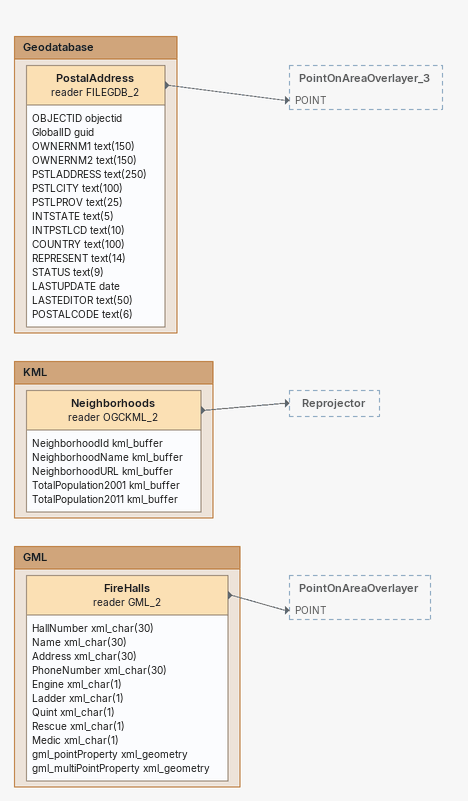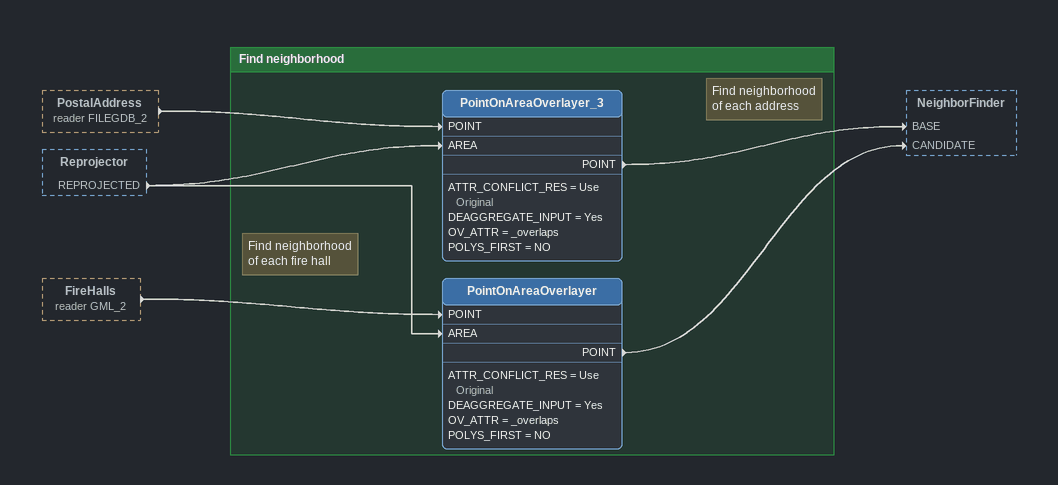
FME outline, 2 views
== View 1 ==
Bookmark: Geodatabase
PostalAddress (reader FILEGDB_2)
    attributes: OBJECTID objectid, GlobalID guid, OWNERNM1 text(150), OWNERNM2 text(150), PSTLADDRESS text(250), PSTLCITY text(100), PSTLPROV text(25), INTSTATE text(5), INTPSTLCD text(10), COUNTRY text(100), REPRESENT text(14), STATUS text(9), LASTUPDATE date, LASTEDITOR text(50), POSTALCODE text(6)
    -> PointOnAreaOverlayer_3 [POINT]

Bookmark: KML
Neighborhoods (reader OGCKML_2)
    attributes: NeighborhoodId kml_buffer, NeighborhoodName kml_buffer, NeighborhoodURL kml_buffer, TotalPopulation2001 kml_buffer, TotalPopulation2011 kml_buffer
    -> Reprojector

Bookmark: GML
FireHalls (reader GML_2)
    attributes: HallNumber xml_char(30), Name xml_char(30), Address xml_char(30), PhoneNumber xml_char(30), Engine xml_char(1), Ladder xml_char(1), Quint xml_char(1), Rescue xml_char(1), Medic xml_char(1), gml_pointProperty xml_geometry, gml_multiPointProperty xml_geometry
    -> PointOnAreaOverlayer [POINT]

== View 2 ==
PostalAddress (reader FILEGDB_2) [outside]
    -> PointOnAreaOverlayer_3 [POINT]
Reprojector [outside]
    REPROJECTED -> PointOnAreaOverlayer_3 [AREA]
    REPROJECTED -> PointOnAreaOverlayer [AREA]
FireHalls (reader GML_2) [outside]
    -> PointOnAreaOverlayer [POINT]

Bookmark: Find neighborhood
Note: Find neighborhood / of each address
PointOnAreaOverlayer_3
    ATTR_CONFLICT_RES = Use Original
    DEAGGREGATE_INPUT = Yes
    OV_ATTR = _overlaps
    POLYS_FIRST = NO
    POINT -> NeighborFinder [BASE]
Note: Find neighborhood / of each fire hall
PointOnAreaOverlayer
    ATTR_CONFLICT_RES = Use Original
    DEAGGREGATE_INPUT = Yes
    OV_ATTR = _overlaps
    POLYS_FIRST = NO
    POINT -> NeighborFinder [CANDIDATE]
